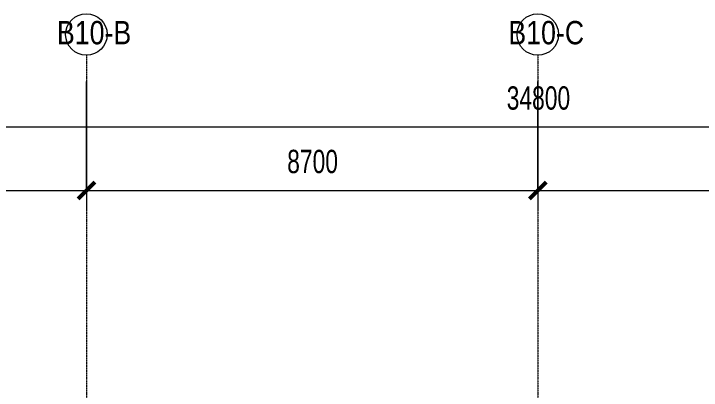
# Model space of a CAD drawing. Header units: millimetres. Extents: x 147592 to 200208, y -27981 to 8299.
# Drawn here: x 163900 to 177150, y 1039 to 8299 of the extents above; entities that cross this region are included whole.
import ezdxf

# ---------------------------------------------------------------- set-up
doc = ezdxf.new("R2010")
doc.units = ezdxf.units.MM
doc.linetypes.add('轴网线', pattern=[22.24, 12.7, -3.18, 3.18, -3.18])
for name, color, linetype, lineweight in [('A-____-____-DIMS', 7, 'Continuous', 5), ('A-____-____-DIMS-100', 7, 'Continuous', 5), ('S-GRID-____-IDEN', 7, 'Continuous', 5), ('S-GRID-____-OTLN', 7, 'Continuous', 5)]:
    doc.layers.add(name, color=color, linetype=linetype, lineweight=lineweight)
doc.styles.add('Arial', font='arial.ttf', dxfattribs={"width": 0.7, "height": 450})
doc.styles.add('TJ_FangSong_Narrow', font='', dxfattribs={"height": 450})
doc.styles.get('TJ_FangSong_Narrow').set_extended_font_data('TJ_FangSong_Narrow')
doc.dimstyles.new('对角线-3_2_450_固定', dxfattribs={"dimscale": 304.8, "dimtxt": 459.11673, "dimasz": 1.049869, "dimexe": 1.246719, "dimexo": 0.0625, "dimgap": 0.656168, "dimtad": 1, "dimdec": 0, "dimzin": 0, "dimdsep": 46, "dimtxsty": 'Arial', "dimblk1": 'OBLIQUE', "dimblk2": 'OBLIQUE', "dimsah": 1, "dimcen": 0.09, "dimazin": 0, "dimtfac": 1, "dimtdec": 4, "dimtix": 1, "dimtmove": 0, "dimatfit": 3, "dimfxl": 6.889764, "dimfxlon": 1, "dimtvp": 1, "dimtolj": 1, "dimtzin": 0, "dimarcsym": 2})

# ---------------------------------------------------------------- blocks, each defined once
blk = doc.blocks.new('轴网 - R4_0-512320-三层给排水_消防平面图')
at = {"layer": 'S-GRID-____-IDEN', "color": 251, "true_color": 0x515151}
blk.add_circle((0, 0), 4, dxfattribs=at)
blk = doc.blocks.new('YXQH_AR_B9-20_rvt-1-三层给排水_消防平面图')
at = {"layer": 'S-GRID-____-OTLN', "color": 173, "linetype": '轴网线', "true_color": 0x5151ff}
for p, q in [((165300, 7499), (165300, -27181)), ((174000, 7499), (174000, -27181))]:
    blk.add_line(p, q, dxfattribs=at)
at = {"color": 173, "lineweight": 5, "true_color": 0x5151ff, "xscale": 99.99999999999993, "yscale": 99.99999999999993, "zscale": 99.99999999999993, "rotation": 180}
for p in [(165300, 7899), (174000, 7899)]:
    blk.add_blockref('轴网 - R4_0-512320-三层给排水_消防平面图', p, dxfattribs=at)
at = {"layer": 'S-GRID-____-IDEN', "color": 251, "true_color": 0x515151, "char_height": 450, "width": 1370.89, "attachment_point": 1, "style": 'TJ_FangSong_Narrow'}
for s, insert in [('B10-B', (164732, 8160)), ('B10-C', (173432, 8160))]:
    blk.add_mtext(s, dxfattribs=dict(at, insert=insert))
blk = doc.blocks.new('DIMBLOCK16-三层给排水_消防平面图')
at = {"layer": 'A-____-____-DIMS-100', "color": 250, "true_color": 0x444444}
for p, q in [((156600, 6991), (156600, 4511)), ((156600, 4891), (156600, 6991)), ((165300, 6991), (165300, 4511)), ((165300, 4891), (165300, 6991)), ((156600, 4891), (165300, 4891))]:
    blk.add_line(p, q, dxfattribs=at)
at = {"layer": 'A-____-____-DIMS-100', "color": 250, "lineweight": 50, "true_color": 0x444444}
for p, q in [((156600, 4891), (156760, 5051)), ((165300, 4891), (165460, 5051)), ((156600, 4891), (156440, 4731)), ((165300, 4891), (165140, 4731))]:
    blk.add_line(p, q, dxfattribs=at)
at = {"layer": 'A-____-____-DIMS-100', "color": 0, "insert": (160470, 5676), "char_height": 450, "width": 1152.74, "attachment_point": 1, "line_spacing_factor": 0.941778, "style": 'Arial'}
blk.add_mtext('8700', dxfattribs=at)
blk = doc.blocks.new('_Oblique')
at = {"color": 0, "linetype": 'ByBlock', "lineweight": -2}
blk.add_line((-0.5, -0.5), (0.5, 0.5), dxfattribs=at)
blk = doc.blocks.new('DIMBLOCK17-三层给排水_消防平面图')
at = {"layer": 'A-____-____-DIMS-100', "color": 250, "true_color": 0x444444}
for p, q in [((165300, 6991), (165300, 4511)), ((165300, 4891), (165300, 6991)), ((174000, 6991), (174000, 4511)), ((174000, 4891), (174000, 6991)), ((165300, 4891), (174000, 4891))]:
    blk.add_line(p, q, dxfattribs=at)
at = {"layer": 'A-____-____-DIMS-100', "color": 250, "lineweight": 50, "true_color": 0x444444}
for p, q in [((165300, 4891), (165460, 5051)), ((174000, 4891), (174160, 5051)), ((165300, 4891), (165140, 4731)), ((174000, 4891), (173840, 4731))]:
    blk.add_line(p, q, dxfattribs=at)
at = {"layer": 'A-____-____-DIMS-100', "color": 0, "insert": (169170, 5676), "char_height": 450, "width": 1152.74, "attachment_point": 1, "line_spacing_factor": 0.941778, "style": 'Arial'}
blk.add_mtext('8700', dxfattribs=at)
blk = doc.blocks.new('DIMBLOCK18-三层给排水_消防平面图')
at = {"layer": 'A-____-____-DIMS-100', "color": 250, "true_color": 0x444444}
for p, q in [((174000, 6991), (174000, 4511)), ((174000, 4891), (174000, 6991)), ((182700, 6991), (182700, 4511)), ((182700, 4891), (182700, 6991)), ((174000, 4891), (182700, 4891))]:
    blk.add_line(p, q, dxfattribs=at)
at = {"layer": 'A-____-____-DIMS-100', "color": 250, "lineweight": 50, "true_color": 0x444444}
for p, q in [((174000, 4891), (174160, 5051)), ((182700, 4891), (182860, 5051)), ((174000, 4891), (173840, 4731)), ((182700, 4891), (182540, 4731))]:
    blk.add_line(p, q, dxfattribs=at)
at = {"layer": 'A-____-____-DIMS-100', "color": 0, "insert": (177870, 5676), "char_height": 450, "width": 1152.74, "attachment_point": 1, "line_spacing_factor": 0.941778, "style": 'Arial'}
blk.add_mtext('8700', dxfattribs=at)
blk = doc.blocks.new('DIMBLOCK20-三层给排水_消防平面图')
at = {"layer": 'A-____-____-DIMS-100', "color": 250, "true_color": 0x444444}
for p, q in [((156600, 8216), (156600, 5736)), ((156600, 6116), (156600, 8216)), ((191400, 8216), (191400, 5736)), ((191400, 6116), (191400, 8216)), ((156600, 6116), (191400, 6116))]:
    blk.add_line(p, q, dxfattribs=at)
at = {"layer": 'A-____-____-DIMS-100', "color": 250, "lineweight": 50, "true_color": 0x444444}
for p, q in [((156600, 6116), (156760, 6276)), ((191400, 6116), (191560, 6276)), ((156600, 6116), (156440, 5956)), ((191400, 6116), (191240, 5956))]:
    blk.add_line(p, q, dxfattribs=at)
at = {"layer": 'A-____-____-DIMS-100', "color": 0, "insert": (173400, 6900), "char_height": 450, "width": 1440.92, "attachment_point": 1, "line_spacing_factor": 0.941778, "style": 'Arial'}
blk.add_mtext('34800', dxfattribs=at)

msp = doc.modelspace()

# ---------------------------------------------------------------- block references
at = {"lineweight": 5}
msp.add_blockref('YXQH_AR_B9-20_rvt-1-三层给排水_消防平面图', (0, 0), dxfattribs=at)

# ---------------------------------------------------------------- dimensions: what is measured, and where the dimension line sits
at = {"layer": 'A-____-____-DIMS', "color": 250, "true_color": 0x444444}
for base, p1, p2, override, picture, middle in [((191400, 6115.9), (156600, 8215.9), (191400, 8215.9), {"dimpost": '<>', "dimfxl": 34800}, 'DIMBLOCK20-三层给排水_消防平面图', (174000, 6545.8)), ((165300, 4891.3), (156600, 6991.3), (165300, 6991.3), {"dimpost": '<>', "dimfxl": 8700}, 'DIMBLOCK16-三层给排水_消防平面图', (160950, 5321.1)), ((174000, 4891.3), (165300, 6991.3), (174000, 6991.3), {"dimpost": '<>', "dimfxl": 8700}, 'DIMBLOCK17-三层给排水_消防平面图', (169650, 5321.1)), ((182700, 4891.3), (174000, 6991.3), (182700, 6991.3), {"dimpost": '<>', "dimfxl": 8700}, 'DIMBLOCK18-三层给排水_消防平面图', (178350, 5321.1))]:
    dim = msp.add_linear_dim(base=base, p1=p1, p2=p2, dimstyle='对角线-3_2_450_固定', override=override, dxfattribs=at)
    dim.commit()
    dim.dimension.update_dxf_attribs({"geometry": picture, "text_midpoint": middle})

doc.saveas('drawing.dxf')
